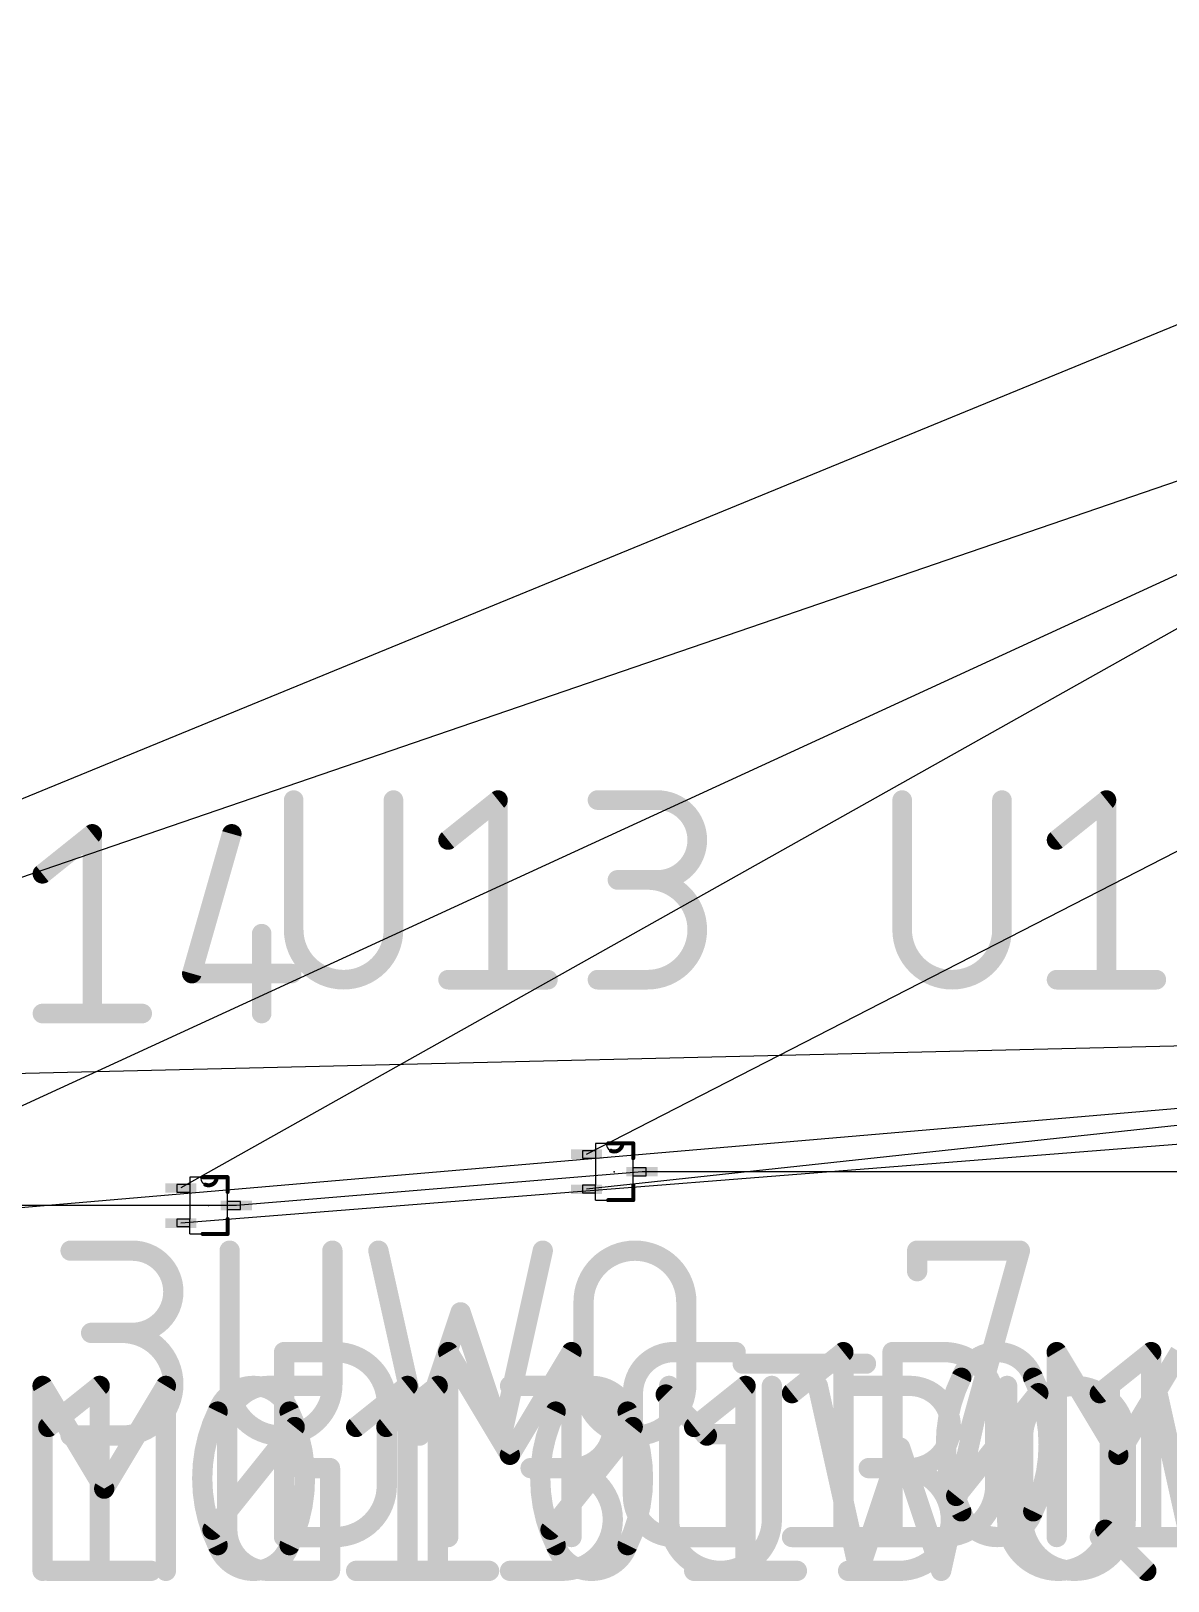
# Model space of a CAD drawing. Extents: x -132 to 159, y -19 to 91.
# Drawn here: x -96.8 to -54.1, y -17.9 to 40.3 of the extents above; entities that cross this region are included whole.
import ezdxf

# ---------------------------------------------------------------- set-up
doc = ezdxf.new("R2010")
doc.units = 0
for name, color, linetype in [('1', 22, 'CONTINUOUS'), ('19', 53, 'CONTINUOUS'), ('21', 253, 'CONTINUOUS'), ('23', 7, 'CONTINUOUS'), ('25', 253, 'CONTINUOUS'), ('27', 253, 'CONTINUOUS'), ('51', 253, 'CONTINUOUS')]:
    doc.layers.add(name, color=color, linetype=linetype)

# ---------------------------------------------------------------- blocks, each defined once
blk = doc.blocks.new('RECT')
blk.add_solid([(-0.5, -0.5), (0.5, -0.5), (-0.5, 0.5), (0.5, 0.5)])

msp = doc.modelspace()

# ---------------------------------------------------------------- linework, layer by layer
at = {"layer": '19'}
for p, q in [((-118.3386, 1.27), (100.1014, 76.2)), ((-120.4214, 1.9304), (-29.21, 39.37)), ((-103.9114, -3.1496), (-11.43, 39.37)), ((-38.1, 26.67), (-91.2114, -3.1496)), ((-75.9714, -1.8796), (-20.32, 26.67)), ((26.34, 6.705), (-103.9114, -4.4704)), ((3.48, 5.405), (-75.9714, -3.2004)), ((-120.4214, 0.6096), (26.34, 4.105)), ((9.22, 3.455), (-91.2114, -4.4704)), ((-73.8886, -2.54), (-89.1286, -3.81)), ((-51.0286, -2.54), (-73.8886, -2.54)), ((-89.1286, -3.81), (-101.8286, -3.81))]:
    msp.add_line(p, q, dxfattribs=at)
at = {"layer": '21', "const_width": 0.1524}
for points in [[(-74.6252, -1.4732), (-75.1586, -1.4732)], [(-74.2188, -1.4732), (-74.6252, -1.4732)], [(-74.2188, -2.032), (-74.2188, -1.4732)], [(-89.8652, -2.7432), (-90.3986, -2.7432)], [(-89.4588, -2.7432), (-89.8652, -2.7432)], [(-89.4588, -3.302), (-89.4588, -2.7432)], [(-74.2188, -3.6068), (-74.2188, -3.048)], [(-75.1586, -3.6068), (-74.2188, -3.6068)], [(-89.4588, -4.8768), (-89.4588, -4.318)], [(-90.3986, -4.8768), (-89.4588, -4.8768)]]:
    msp.add_lwpolyline(points, dxfattribs=at)
at = {"layer": '21'}
for points, const_width in [([(-75.1586, -1.4351, 1), (-75.1586, -1.5113)], 0.0762), ([(-75.057, -1.7526, 0.543), (-74.6252, -1.4732)], 0.1524), ([(-75.0414, -1.7178, 1), (-75.0726, -1.7874)], 0.0762), ([(-74.6252, -1.4351, 1), (-74.6252, -1.5113)], 0.0762), ([(-74.5871, -1.4733, 1), (-74.6633, -1.4731)], 0.0762), ([(-74.6252, -1.5113, 1), (-74.6252, -1.4351)], 0.0762), ([(-74.1807, -1.4732, 1), (-74.2569, -1.4732)], 0.0762), ([(-74.2188, -1.5113, 1), (-74.2188, -1.4351)], 0.0762), ([(-74.2569, -2.032, 1), (-74.1807, -2.032)], 0.0762), ([(-90.3986, -2.7051, 1), (-90.3986, -2.7813)], 0.0762), ([(-90.297, -3.0226, 0.543), (-89.8652, -2.7432)], 0.1524), ([(-89.8652, -2.7051, 1), (-89.8652, -2.7813)], 0.0762), ([(-89.8271, -2.7433, 1), (-89.9033, -2.7431)], 0.0762), ([(-89.8652, -2.7813, 1), (-89.8652, -2.7051)], 0.0762), ([(-89.4207, -2.7432, 1), (-89.4969, -2.7432)], 0.0762), ([(-89.4588, -2.7813, 1), (-89.4588, -2.7051)], 0.0762), ([(-90.2814, -2.9878, 1), (-90.3126, -3.0574)], 0.0762), ([(-89.4969, -3.302, 1), (-89.4207, -3.302)], 0.0762), ([(-74.1807, -3.048, 1), (-74.2569, -3.048)], 0.0762), ([(-75.1586, -3.5687, 1), (-75.1586, -3.6449)], 0.0762), ([(-74.2569, -3.6068, 1), (-74.1807, -3.6068)], 0.0762), ([(-74.2188, -3.6449, 1), (-74.2188, -3.5687)], 0.0762), ([(-89.4207, -4.318, 1), (-89.4969, -4.318)], 0.0762), ([(-90.3986, -4.8387, 1), (-90.3986, -4.9149)], 0.0762), ([(-89.4969, -4.8768, 1), (-89.4207, -4.8768)], 0.0762), ([(-89.4588, -4.9149, 1), (-89.4588, -4.8387)], 0.0762)]:
    msp.add_lwpolyline(points, format="xyb", dxfattribs=dict(at, const_width=const_width))
at = {"layer": '23'}
for p in [(-74.93, -2.54), (-90.17, -3.81)]:
    msp.add_point(p, dxfattribs=at)
at = {"layer": '25'}
for points, const_width in [([(-86.7906, 11.4212, 1), (-87.159, 11.4212)], 0.3683), ([(-83.0419, 11.4212, 1), (-83.4102, 11.4212)], 0.3683), ([(-79.1158, 11.4212, 1), (-79.4841, 11.4212)], 0.3683), ([(-79.185, 11.2774, 1), (-79.415, 11.565)], 0.3683), ([(-75.5611, 11.6054, 1), (-75.5611, 11.2371)], 0.3683), ([(-73.3118, 11.6054, 1), (-73.3118, 11.2371)], 0.3683), ([(-73.3118, 8.4222, 1), (-73.3118, 11.4212)], 0.7366), ([(-73.3118, 11.2371, 1), (-73.3118, 11.6054)], 0.3683), ([(-63.9306, 11.4212, 1), (-64.299, 11.4212)], 0.3683), ([(-60.1819, 11.4212, 1), (-60.5502, 11.4212)], 0.3683), ([(-56.2558, 11.4212, 1), (-56.6241, 11.4212)], 0.3683), ([(-56.325, 11.2774, 1), (-56.555, 11.565)], 0.3683), ([(-94.3558, 10.1512, 1), (-94.7241, 10.1512)], 0.3683), ([(-94.425, 10.0074, 1), (-94.655, 10.295)], 0.3683), ([(-89.1245, 10.1006, 1), (-89.4786, 10.2018)], 0.3683), ([(-81.2894, 10.0655, 1), (-81.0593, 9.7779)], 0.3683), ([(-58.4294, 10.0655, 1), (-58.1993, 9.7779)], 0.3683), ([(-96.5294, 8.7955, 1), (-96.2993, 8.5079)], 0.3683), ([(-74.8113, 8.6063, 1), (-74.8113, 8.238)], 0.3683), ([(-73.6867, 4.6734, 1), (-73.6867, 8.4222)], 0.7366), ([(-73.6867, 8.6063, 1), (-73.6867, 8.238)], 0.3683), ([(-73.3118, 8.6063, 1), (-73.3118, 8.238)], 0.3683), ([(-73.3118, 8.238, 1), (-73.3118, 8.6063)], 0.3683), ([(-87.9928, 6.4024, 1), (-88.3611, 6.4024)], 0.3683), ([(-86.7906, 6.5478, 1), (-87.159, 6.5478)], 0.3683), ([(-87.159, 6.5478, 1), (-86.7906, 6.5478)], 0.3683), ([(-86.9748, 6.5478, 1), (-83.226, 6.5478)], 0.7366), ([(-83.0419, 6.5478, 1), (-83.4102, 6.5478)], 0.3683), ([(-83.4102, 6.5478, 1), (-83.0419, 6.5478)], 0.3683), ([(-63.9306, 6.5478, 1), (-64.299, 6.5478)], 0.3683), ([(-64.299, 6.5478, 1), (-63.9306, 6.5478)], 0.3683), ([(-64.1148, 6.5478, 1), (-60.366, 6.5478)], 0.7366), ([(-60.1819, 6.5478, 1), (-60.5502, 6.5478)], 0.3683), ([(-60.5502, 6.5478, 1), (-60.1819, 6.5478)], 0.3683), ([(-90.8011, 5.0871, 1), (-90.8011, 4.7188)], 0.3683), ([(-87.0523, 4.7188, 1), (-87.0523, 5.0871)], 0.3683), ([(-90.9781, 4.9535, 1), (-90.624, 4.8523)], 0.3683), ([(-81.1744, 4.8576, 1), (-81.1744, 4.4893)], 0.3683), ([(-79.4841, 4.6734, 1), (-79.1158, 4.6734)], 0.3683), ([(-77.4256, 4.4893, 1), (-77.4256, 4.8576)], 0.3683), ([(-75.5611, 4.8576, 1), (-75.5611, 4.4893)], 0.3683), ([(-73.6867, 4.8576, 1), (-73.6867, 4.4893)], 0.3683), ([(-73.6867, 4.4893, 1), (-73.6867, 4.8576)], 0.3683), ([(-58.3144, 4.8576, 1), (-58.3144, 4.4893)], 0.3683), ([(-56.6241, 4.6734, 1), (-56.2558, 4.6734)], 0.3683), ([(-54.5656, 4.4893, 1), (-54.5656, 4.8576)], 0.3683), ([(-96.4144, 3.5876, 1), (-96.4144, 3.2193)], 0.3683), ([(-94.7241, 3.4034, 1), (-94.3558, 3.4034)], 0.3683), ([(-92.6656, 3.2193, 1), (-92.6656, 3.5876)], 0.3683), ([(-88.3611, 3.4034, 1), (-87.9928, 3.4034)], 0.3683)]:
    msp.add_lwpolyline(points, format="xyb", dxfattribs=dict(at, const_width=const_width))
at = {"layer": '25', "const_width": 0.7366}
for points in [[(-86.9748, 11.4212), (-86.9748, 6.5478)], [(-83.226, 6.5478), (-83.226, 11.4212)], [(-81.1744, 9.9217), (-79.3, 11.4212)], [(-79.3, 11.4212), (-79.3, 4.6734)], [(-75.5611, 11.4212), (-73.3118, 11.4212)], [(-64.1148, 11.4212), (-64.1148, 6.5478)], [(-60.366, 6.5478), (-60.366, 11.4212)], [(-58.3144, 9.9217), (-56.44, 11.4212)], [(-56.44, 11.4212), (-56.44, 4.6734)], [(-96.4144, 8.6517), (-94.54, 10.1512)], [(-94.54, 10.1512), (-94.54, 3.4034)], [(-89.3016, 10.1512), (-90.8011, 4.9029)], [(-73.3118, 8.4222), (-74.8113, 8.4222)], [(-88.1769, 6.4024), (-88.1769, 3.4034)], [(-90.8011, 4.9029), (-87.0523, 4.9029)], [(-81.1744, 4.6734), (-77.4256, 4.6734)], [(-75.5611, 4.6734), (-73.6867, 4.6734)], [(-58.3144, 4.6734), (-54.5656, 4.6734)], [(-96.4144, 3.4034), (-92.6656, 3.4034)]]:
    msp.add_lwpolyline(points, dxfattribs=at)
at = {"layer": '27', "const_width": 0.762}
for points in [[(-95.3563, -5.5047), (-93.0403, -5.5047)], [(-89.3809, -5.5047), (-89.3809, -10.5229)], [(-85.5208, -10.5229), (-85.5208, -5.5047)], [(-83.7926, -5.5047), (-82.2485, -12.4529)], [(-79.1605, -12.4529), (-77.6164, -5.5047)], [(-63.5519, -6.2768), (-63.5519, -5.5047)], [(-63.5519, -5.5047), (-59.6918, -5.5047)], [(-59.6918, -5.5047), (-61.6219, -12.4529)], [(-82.2485, -12.4529), (-80.7045, -7.8208)], [(-80.7045, -7.8208), (-79.1605, -12.4529)], [(-76.0844, -10.5229), (-76.0844, -7.4348)], [(-72.2243, -7.4348), (-72.2243, -10.5229)], [(-93.0403, -8.5928), (-94.5843, -8.5928)], [(-87.3368, -16.2629), (-87.3368, -9.3147)], [(-87.3368, -9.3147), (-85.4068, -9.3147)], [(-81.1692, -16.2629), (-81.1692, -9.3147)], [(-81.1692, -9.3147), (-78.8531, -13.1748)], [(-78.8531, -13.1748), (-76.5371, -9.3147)], [(-76.5371, -9.3147), (-76.5371, -16.2629)], [(-72.6855, -9.3147), (-70.3694, -9.3147)], [(-68.2542, -10.8588), (-66.3241, -9.3147)], [(-66.3241, -9.3147), (-66.3241, -16.2629)], [(-64.4768, -16.2629), (-64.4768, -9.3147)], [(-64.4768, -9.3147), (-62.5468, -9.3147)], [(-58.3092, -16.2629), (-58.3092, -9.3147)], [(-58.3092, -9.3147), (-55.9931, -13.1748)], [(-56.6889, -10.8588), (-54.7589, -9.3147)], [(-55.9931, -13.1748), (-53.6771, -9.3147)], [(-54.7589, -9.3147), (-54.7589, -16.2629)], [(-70.106, -9.7508), (-65.4739, -9.7508)], [(-96.4092, -17.5329), (-96.4092, -10.5847)], [(-96.4092, -10.5847), (-94.0931, -14.4448)], [(-96.1942, -12.1288), (-94.2641, -10.5847)], [(-94.2641, -10.5847), (-94.2641, -17.5329)], [(-94.0931, -14.4448), (-91.7771, -10.5847)], [(-91.7771, -10.5847), (-91.7771, -17.5329)], [(-87.9255, -10.5847), (-85.6094, -10.5847)], [(-84.6289, -12.1288), (-82.6989, -10.5847)], [(-83.4942, -12.1288), (-81.5641, -10.5847)], [(-82.6989, -10.5847), (-82.6989, -17.5329)], [(-81.5641, -10.5847), (-81.5641, -17.5329)], [(-78.8463, -10.5847), (-76.5303, -10.5847)], [(-74.2295, -14.7189), (-74.2295, -10.8588)], [(-72.8709, -10.5847), (-72.8709, -15.6029)], [(-71.9289, -12.1288), (-69.9989, -10.5847)], [(-69.9989, -10.5847), (-69.9989, -17.5329)], [(-69.0108, -15.6029), (-69.0108, -10.5847)], [(-67.2826, -10.5847), (-65.7385, -17.5329)], [(-66.1463, -10.5847), (-63.8303, -10.5847)], [(-62.6505, -17.5329), (-61.1064, -10.5847)], [(-62.0855, -14.7189), (-58.9975, -10.8588)], [(-60.1709, -10.5847), (-60.1709, -15.6029)], [(-56.3108, -15.6029), (-56.3108, -10.5847)], [(-54.5826, -10.5847), (-53.0385, -17.5329)], [(-83.4767, -11.2448), (-83.4767, -14.3329)], [(-72.9964, -10.9089), (-71.4523, -12.4529)], [(-60.6167, -11.2448), (-60.6167, -14.3329)], [(-95.3563, -12.4529), (-93.4263, -12.4529)], [(-90.0255, -15.9889), (-86.9375, -12.1288)], [(-89.4695, -15.9889), (-89.4695, -12.1288)], [(-77.3255, -15.9889), (-74.2375, -12.1288)], [(-71.5275, -12.4028), (-70.3694, -12.4028)], [(-70.3694, -12.4028), (-70.3694, -16.2629)], [(-59.5744, -15.6029), (-59.5744, -12.5148)], [(-55.7143, -12.5148), (-55.7143, -15.6029)], [(-65.7385, -17.5329), (-64.1945, -12.9008)], [(-64.1945, -12.9008), (-62.6505, -17.5329)], [(-86.7675, -13.6728), (-85.6094, -13.6728)], [(-85.6094, -13.6728), (-85.6094, -17.5329)], [(-76.5303, -13.6728), (-78.0743, -13.6728)], [(-63.8303, -13.6728), (-65.3743, -13.6728)], [(-56.4864, -15.9889), (-54.9423, -17.5329)], [(-85.4068, -16.2629), (-87.3368, -16.2629)], [(-70.3694, -16.2629), (-72.6855, -16.2629)], [(-68.2542, -16.2629), (-64.3941, -16.2629)], [(-62.5468, -16.2629), (-64.4768, -16.2629)], [(-56.6889, -16.2629), (-52.8288, -16.2629)], [(-96.1942, -17.5329), (-92.3341, -17.5329)], [(-85.6094, -17.5329), (-87.9255, -17.5329)], [(-84.6289, -17.5329), (-80.7688, -17.5329)], [(-83.4942, -17.5329), (-79.6341, -17.5329)], [(-78.8463, -17.5329), (-76.9163, -17.5329)], [(-71.9289, -17.5329), (-68.0688, -17.5329)], [(-66.1463, -17.5329), (-64.2163, -17.5329)]]:
    msp.add_lwpolyline(points, dxfattribs=at)
at = {"layer": '27'}
for points, const_width in [([(-95.3563, -5.3142, 1), (-95.3563, -5.6952)], 0.381), ([(-93.0403, -8.5928, 1), (-93.0403, -5.5047)], 0.762), ([(-93.0403, -5.3142, 1), (-93.0403, -5.6952)], 0.381), ([(-93.0403, -5.6952, 1), (-93.0403, -5.3142)], 0.381), ([(-89.1904, -5.5047, 1), (-89.5714, -5.5047)], 0.381), ([(-85.3303, -5.5047, 1), (-85.7113, -5.5047)], 0.381), ([(-83.6066, -5.4634, 1), (-83.9785, -5.5461)], 0.381), ([(-77.4305, -5.5461, 1), (-77.8024, -5.4634)], 0.381), ([(-72.2243, -7.4348, 1), (-76.0844, -7.4348)], 0.762), ([(-63.3614, -5.5047, 1), (-63.7424, -5.5047)], 0.381), ([(-63.5519, -5.3142, 1), (-63.5519, -5.6952)], 0.381), ([(-59.5083, -5.5557, 1), (-59.8754, -5.4538)], 0.381), ([(-59.6918, -5.6952, 1), (-59.6918, -5.3142)], 0.381), ([(-63.7424, -6.2768, 1), (-63.3614, -6.2768)], 0.381), ([(-80.5238, -7.7606, 1), (-80.8852, -7.881)], 0.381), ([(-80.5238, -7.881, 1), (-80.8852, -7.7606)], 0.381), ([(-75.8939, -7.4348, 1), (-76.2749, -7.4348)], 0.381), ([(-76.2749, -7.4348, 1), (-75.8939, -7.4348)], 0.381), ([(-72.0338, -7.4348, 1), (-72.4148, -7.4348)], 0.381), ([(-72.4148, -7.4348, 1), (-72.0338, -7.4348)], 0.381), ([(-94.5843, -8.4023, 1), (-94.5843, -8.7833)], 0.381), ([(-93.4263, -12.4529, 1), (-93.4263, -8.5928)], 0.762), ([(-93.4263, -8.4023, 1), (-93.4263, -8.7833)], 0.381), ([(-93.0403, -8.4023, 1), (-93.0403, -8.7833)], 0.381), ([(-93.0403, -8.7833, 1), (-93.0403, -8.4023)], 0.381), ([(-87.1463, -9.3147, 1), (-87.5273, -9.3147)], 0.381), ([(-87.3368, -9.1242, 1), (-87.3368, -9.5052)], 0.381), ([(-83.4767, -11.2448, 0.4142), (-85.4068, -9.3147)], 0.762), ([(-85.4068, -9.1242, 1), (-85.4068, -9.5052)], 0.381), ([(-85.4068, -9.5052, 1), (-85.4068, -9.1242)], 0.381), ([(-80.9787, -9.3147, 1), (-81.3597, -9.3147)], 0.381), ([(-81.0058, -9.2167, 1), (-81.3325, -9.4128)], 0.381), ([(-76.3466, -9.3147, 1), (-76.7276, -9.3147)], 0.381), ([(-76.3737, -9.4128, 1), (-76.7004, -9.2167)], 0.381), ([(-72.6855, -9.3147, 0.4142), (-74.2295, -10.8588)], 0.762), ([(-72.6855, -9.1242, 1), (-72.6855, -9.5052)], 0.381), ([(-72.6855, -9.5052, 1), (-72.6855, -9.1242)], 0.381), ([(-70.3694, -9.5052, 1), (-70.3694, -9.1242)], 0.381), ([(-66.1336, -9.3147, 1), (-66.5146, -9.3147)], 0.381), ([(-66.2051, -9.4635, 1), (-66.4431, -9.166)], 0.381), ([(-64.2863, -9.3147, 1), (-64.6673, -9.3147)], 0.381), ([(-64.4768, -9.1242, 1), (-64.4768, -9.5052)], 0.381), ([(-60.6167, -11.2448, 0.4142), (-62.5468, -9.3147)], 0.762), ([(-62.5468, -9.1242, 1), (-62.5468, -9.5052)], 0.381), ([(-62.5468, -9.5052, 1), (-62.5468, -9.1242)], 0.381), ([(-60.5415, -9.3147, 0.3205), (-61.8925, -10.2798)], 0.762), ([(-59.1905, -10.2798, 0.3205), (-60.5415, -9.3147)], 0.762), ([(-60.5415, -9.1242, 1), (-60.5415, -9.5052)], 0.381), ([(-60.5415, -9.5052, 1), (-60.5415, -9.1242)], 0.381), ([(-58.1187, -9.3147, 1), (-58.4997, -9.3147)], 0.381), ([(-58.1458, -9.2167, 1), (-58.4725, -9.4128)], 0.381), ([(-54.5684, -9.3147, 1), (-54.9494, -9.3147)], 0.381), ([(-54.6399, -9.4635, 1), (-54.8779, -9.166)], 0.381), ([(-70.106, -9.5603, 1), (-70.106, -9.9413)], 0.381), ([(-65.4739, -9.9413, 1), (-65.4739, -9.5603)], 0.381), ([(-96.2187, -10.5847, 1), (-96.5997, -10.5847)], 0.381), ([(-96.2458, -10.4867, 1), (-96.5725, -10.6828)], 0.381), ([(-94.0736, -10.5847, 1), (-94.4546, -10.5847)], 0.381), ([(-94.1451, -10.7335, 1), (-94.3831, -10.436)], 0.381), ([(-91.5866, -10.5847, 1), (-91.9676, -10.5847)], 0.381), ([(-91.6137, -10.6828, 1), (-91.9404, -10.4867)], 0.381), ([(-88.4815, -10.5847, 0.3205), (-89.8325, -11.5498)], 0.762), ([(-87.9255, -10.5847, 0.4142), (-89.4695, -12.1288)], 0.762), ([(-89.3809, -10.5229, 1), (-85.5208, -10.5229)], 0.762), ([(-89.1904, -10.5229, 1), (-89.5714, -10.5229)], 0.381), ([(-89.5714, -10.5229, 1), (-89.1904, -10.5229)], 0.381), ([(-87.1305, -11.5498, 0.3205), (-88.4815, -10.5847)], 0.762), ([(-88.4815, -10.3942, 1), (-88.4815, -10.7752)], 0.381), ([(-88.4815, -10.7752, 1), (-88.4815, -10.3942)], 0.381), ([(-87.9255, -10.3942, 1), (-87.9255, -10.7752)], 0.381), ([(-87.9255, -10.7752, 1), (-87.9255, -10.3942)], 0.381), ([(-85.3303, -10.5229, 1), (-85.7113, -10.5229)], 0.381), ([(-85.7113, -10.5229, 1), (-85.3303, -10.5229)], 0.381), ([(-85.6094, -10.7752, 1), (-85.6094, -10.3942)], 0.381), ([(-82.5084, -10.5847, 1), (-82.8894, -10.5847)], 0.381), ([(-82.5799, -10.7335, 1), (-82.8179, -10.436)], 0.381), ([(-81.3736, -10.5847, 1), (-81.7546, -10.5847)], 0.381), ([(-81.4451, -10.7335, 1), (-81.6831, -10.436)], 0.381), ([(-78.8463, -10.3942, 1), (-78.8463, -10.7752)], 0.381), ([(-75.7815, -10.5847, 0.3205), (-77.1325, -11.5498)], 0.762), ([(-76.5303, -13.6728, 1), (-76.5303, -10.5847)], 0.762), ([(-76.5303, -10.3942, 1), (-76.5303, -10.7752)], 0.381), ([(-76.5303, -10.7752, 1), (-76.5303, -10.3942)], 0.381), ([(-76.0844, -10.5229, 1), (-72.2243, -10.5229)], 0.762), ([(-75.8939, -10.5229, 1), (-76.2749, -10.5229)], 0.381), ([(-76.2749, -10.5229, 1), (-75.8939, -10.5229)], 0.381), ([(-74.4305, -11.5498, 0.3205), (-75.7815, -10.5847)], 0.762), ([(-75.7815, -10.3942, 1), (-75.7815, -10.7752)], 0.381), ([(-75.7815, -10.7752, 1), (-75.7815, -10.3942)], 0.381), ([(-74.039, -10.8588, 1), (-74.42, -10.8588)], 0.381), ([(-72.6804, -10.5847, 1), (-73.0614, -10.5847)], 0.381), ([(-72.0338, -10.5229, 1), (-72.4148, -10.5229)], 0.381), ([(-72.4148, -10.5229, 1), (-72.0338, -10.5229)], 0.381), ([(-69.8084, -10.5847, 1), (-70.1894, -10.5847)], 0.381), ([(-69.8799, -10.7335, 1), (-70.1179, -10.436)], 0.381), ([(-68.8203, -10.5847, 1), (-69.2013, -10.5847)], 0.381), ([(-67.0966, -10.5434, 1), (-67.4685, -10.6261)], 0.381), ([(-66.1463, -10.3942, 1), (-66.1463, -10.7752)], 0.381), ([(-63.8303, -13.6728, 1), (-63.8303, -10.5847)], 0.762), ([(-63.8303, -10.3942, 1), (-63.8303, -10.7752)], 0.381), ([(-63.8303, -10.7752, 1), (-63.8303, -10.3942)], 0.381), ([(-61.8925, -10.2798, 0.1139), (-62.4715, -12.7888)], 0.762), ([(-62.0727, -10.218, 1), (-61.7123, -10.3415)], 0.381), ([(-61.7213, -10.3632, 1), (-62.0638, -10.1963)], 0.381), ([(-60.9205, -10.6261, 1), (-61.2924, -10.5434)], 0.381), ([(-59.9804, -10.5847, 1), (-60.3614, -10.5847)], 0.381), ([(-55.7143, -12.5148, 1), (-59.5744, -12.5148)], 0.762), ([(-59.0192, -10.1963, 1), (-59.3617, -10.3632)], 0.381), ([(-58.6115, -12.7888, 0.1139), (-59.1905, -10.2798)], 0.762), ([(-59.3707, -10.3415, 1), (-59.0103, -10.218)], 0.381), ([(-58.8487, -10.9778, 1), (-59.1462, -10.7398)], 0.381), ([(-56.1203, -10.5847, 1), (-56.5013, -10.5847)], 0.381), ([(-54.3966, -10.5434, 1), (-54.7685, -10.6261)], 0.381), ([(-83.2862, -11.2448, 1), (-83.6672, -11.2448)], 0.381), ([(-83.6672, -11.2448, 1), (-83.2862, -11.2448)], 0.381), ([(-74.42, -10.8588, 1), (-74.039, -10.8588)], 0.381), ([(-72.8616, -10.7742, 1), (-73.1311, -11.0436)], 0.381), ([(-68.3732, -10.71, 1), (-68.1352, -11.0075)], 0.381), ([(-60.4262, -11.2448, 1), (-60.8072, -11.2448)], 0.381), ([(-60.8072, -11.2448, 1), (-60.4262, -11.2448)], 0.381), ([(-56.8079, -10.71, 1), (-56.5699, -11.0075)], 0.381), ([(-89.8325, -11.5498, 0.1139), (-90.4115, -14.0588)], 0.762), ([(-90.0127, -11.488, 1), (-89.6523, -11.6115)], 0.381), ([(-89.6613, -11.6332, 1), (-90.0038, -11.4663)], 0.381), ([(-86.9592, -11.4663, 1), (-87.3017, -11.6332)], 0.381), ([(-86.5515, -14.0588, 0.1139), (-87.1305, -11.5498)], 0.762), ([(-87.3107, -11.6115, 1), (-86.9503, -11.488)], 0.381), ([(-77.1325, -11.5498, 0.1139), (-77.7115, -14.0588)], 0.762), ([(-77.3127, -11.488, 1), (-76.9523, -11.6115)], 0.381), ([(-76.9613, -11.6332, 1), (-77.3038, -11.4663)], 0.381), ([(-74.2592, -11.4663, 1), (-74.6017, -11.6332)], 0.381), ([(-73.8515, -14.0588, 0.1139), (-74.4305, -11.5498)], 0.762), ([(-74.6107, -11.6115, 1), (-74.2503, -11.488)], 0.381), ([(-96.3132, -11.98, 1), (-96.0752, -12.2775)], 0.381), ([(-95.3563, -12.2624, 1), (-95.3563, -12.6434)], 0.381), ([(-93.4263, -12.2624, 1), (-93.4263, -12.6434)], 0.381), ([(-93.4263, -12.6434, 1), (-93.4263, -12.2624)], 0.381), ([(-89.279, -12.1288, 1), (-89.66, -12.1288)], 0.381), ([(-89.66, -12.1288, 1), (-89.279, -12.1288)], 0.381), ([(-86.7887, -12.2478, 1), (-87.0862, -12.0098)], 0.381), ([(-84.7479, -11.98, 1), (-84.5099, -12.2775)], 0.381), ([(-83.6132, -11.98, 1), (-83.3752, -12.2775)], 0.381), ([(-82.4293, -12.3927, 1), (-82.0678, -12.5131)], 0.381), ([(-82.4345, -12.4942, 1), (-82.0626, -12.4116)], 0.381), ([(-79.3464, -12.4116, 1), (-78.9745, -12.4942)], 0.381), ([(-79.3412, -12.5131, 1), (-78.9797, -12.3927)], 0.381), ([(-74.0887, -12.2478, 1), (-74.3862, -12.0098)], 0.381), ([(-72.0479, -11.98, 1), (-71.8099, -12.2775)], 0.381), ([(-71.5275, -12.2123, 1), (-71.5275, -12.5933)], 0.381), ([(-71.587, -12.5876, 1), (-71.3176, -12.3182)], 0.381), ([(-70.1789, -12.4028, 1), (-70.5599, -12.4028)], 0.381), ([(-70.3694, -12.5933, 1), (-70.3694, -12.2123)], 0.381), ([(-61.8054, -12.4019, 1), (-61.4383, -12.5039)], 0.381), ([(-59.3839, -12.5148, 1), (-59.7649, -12.5148)], 0.381), ([(-55.5238, -12.5148, 1), (-55.9048, -12.5148)], 0.381), ([(-64.0138, -12.8406, 1), (-64.3752, -12.961)], 0.381), ([(-64.0138, -12.961, 1), (-64.3752, -12.8406)], 0.381), ([(-62.4715, -12.7888, 0.1139), (-61.8925, -15.2979)], 0.762), ([(-62.281, -12.7888, 1), (-62.662, -12.7888)], 0.381), ([(-62.662, -12.7888, 1), (-62.281, -12.7888)], 0.381), ([(-59.7649, -12.5148, 1), (-59.3839, -12.5148)], 0.381), ([(-59.1905, -15.2979, 0.1139), (-58.6115, -12.7888)], 0.762), ([(-58.421, -12.7888, 1), (-58.802, -12.7888)], 0.381), ([(-58.802, -12.7888, 1), (-58.421, -12.7888)], 0.381), ([(-55.9048, -12.5148, 1), (-55.5238, -12.5148)], 0.381), ([(-86.7675, -13.4823, 1), (-86.7675, -13.8633)], 0.381), ([(-85.4189, -13.6728, 1), (-85.7999, -13.6728)], 0.381), ([(-85.6094, -13.8633, 1), (-85.6094, -13.4823)], 0.381), ([(-79.0165, -13.0768, 1), (-78.6898, -13.2728)], 0.381), ([(-79.0165, -13.2728, 1), (-78.6898, -13.0768)], 0.381), ([(-78.0743, -13.4823, 1), (-78.0743, -13.8633)], 0.381), ([(-76.9163, -17.5329, 1), (-76.9163, -13.6728)], 0.762), ([(-76.9163, -13.4823, 1), (-76.9163, -13.8633)], 0.381), ([(-76.5303, -13.4823, 1), (-76.5303, -13.8633)], 0.381), ([(-76.5303, -13.8633, 1), (-76.5303, -13.4823)], 0.381), ([(-65.3743, -13.4823, 1), (-65.3743, -13.8633)], 0.381), ([(-64.2163, -17.5329, 1), (-64.2163, -13.6728)], 0.762), ([(-64.2163, -13.4823, 1), (-64.2163, -13.8633)], 0.381), ([(-63.8303, -13.4823, 1), (-63.8303, -13.8633)], 0.381), ([(-63.8303, -13.8633, 1), (-63.8303, -13.4823)], 0.381), ([(-56.1565, -13.0768, 1), (-55.8298, -13.2728)], 0.381), ([(-56.1565, -13.2728, 1), (-55.8298, -13.0768)], 0.381), ([(-90.4115, -14.0588, 0.1139), (-89.8325, -16.5679)], 0.762), ([(-90.221, -14.0588, 1), (-90.602, -14.0588)], 0.381), ([(-90.602, -14.0588, 1), (-90.221, -14.0588)], 0.381), ([(-87.1305, -16.5679, 0.1139), (-86.5515, -14.0588)], 0.762), ([(-86.361, -14.0588, 1), (-86.742, -14.0588)], 0.381), ([(-86.742, -14.0588, 1), (-86.361, -14.0588)], 0.381), ([(-85.4068, -16.2629, 0.4142), (-83.4767, -14.3329)], 0.762), ([(-83.2862, -14.3329, 1), (-83.6672, -14.3329)], 0.381), ([(-77.7115, -14.0588, 0.1139), (-77.1325, -16.5679)], 0.762), ([(-77.521, -14.0588, 1), (-77.902, -14.0588)], 0.381), ([(-77.902, -14.0588, 1), (-77.521, -14.0588)], 0.381), ([(-74.4305, -16.5679, 0.1139), (-73.8515, -14.0588)], 0.762), ([(-73.661, -14.0588, 1), (-74.042, -14.0588)], 0.381), ([(-74.042, -14.0588, 1), (-73.661, -14.0588)], 0.381), ([(-62.5468, -16.2629, 0.4142), (-60.6167, -14.3329)], 0.762), ([(-60.4262, -14.3329, 1), (-60.8072, -14.3329)], 0.381), ([(-94.2565, -14.3468, 1), (-93.9298, -14.5428)], 0.381), ([(-94.2565, -14.5428, 1), (-93.9298, -14.3468)], 0.381), ([(-83.6672, -14.3329, 1), (-83.2862, -14.3329)], 0.381), ([(-74.2295, -14.7189, 0.4142), (-72.6855, -16.2629)], 0.762), ([(-74.039, -14.7189, 1), (-74.42, -14.7189)], 0.381), ([(-74.42, -14.7189, 1), (-74.039, -14.7189)], 0.381), ([(-62.2343, -14.5999, 1), (-61.9368, -14.8379)], 0.381), ([(-60.8072, -14.3329, 1), (-60.4262, -14.3329)], 0.381), ([(-61.8925, -15.2979, 0.3205), (-60.5415, -16.2629)], 0.762), ([(-61.7123, -15.2361, 1), (-62.0727, -15.3597)], 0.381), ([(-62.0638, -15.3814, 1), (-61.7213, -15.2144)], 0.381), ([(-60.5415, -16.2629, 0.3205), (-59.1905, -15.2979)], 0.762), ([(-59.3617, -15.2144, 1), (-59.0192, -15.3814)], 0.381), ([(-59.0103, -15.3597, 1), (-59.3707, -15.2361)], 0.381), ([(-90.1743, -15.8699, 1), (-89.8768, -16.1079)], 0.381), ([(-89.4695, -15.9889, 0.4142), (-87.9255, -17.5329)], 0.762), ([(-89.279, -15.9889, 1), (-89.66, -15.9889)], 0.381), ([(-77.4743, -15.8699, 1), (-77.1768, -16.1079)], 0.381), ([(-72.8709, -15.6029, 1), (-69.0108, -15.6029)], 0.762), ([(-72.6804, -15.6029, 1), (-73.0614, -15.6029)], 0.381), ([(-73.0614, -15.6029, 1), (-72.6804, -15.6029)], 0.381), ([(-68.8203, -15.6029, 1), (-69.2013, -15.6029)], 0.381), ([(-69.2013, -15.6029, 1), (-68.8203, -15.6029)], 0.381), ([(-60.1709, -15.6029, 1), (-56.3108, -15.6029)], 0.762), ([(-59.9804, -15.6029, 1), (-60.3614, -15.6029)], 0.381), ([(-60.3614, -15.6029, 1), (-59.9804, -15.6029)], 0.381), ([(-59.5744, -15.6029, 1), (-55.7143, -15.6029)], 0.762), ([(-59.3839, -15.6029, 1), (-59.7649, -15.6029)], 0.381), ([(-59.7649, -15.6029, 1), (-59.3839, -15.6029)], 0.381), ([(-56.3516, -15.8542, 1), (-56.6211, -16.1236)], 0.381), ([(-56.1203, -15.6029, 1), (-56.5013, -15.6029)], 0.381), ([(-56.5013, -15.6029, 1), (-56.1203, -15.6029)], 0.381), ([(-55.5238, -15.6029, 1), (-55.9048, -15.6029)], 0.381), ([(-55.9048, -15.6029, 1), (-55.5238, -15.6029)], 0.381), ([(-89.8325, -16.5679, 0.3205), (-88.4815, -17.5329)], 0.762), ([(-89.6523, -16.5061, 1), (-90.0127, -16.6297)], 0.381), ([(-90.0038, -16.6514, 1), (-89.6613, -16.4844)], 0.381), ([(-89.66, -15.9889, 1), (-89.279, -15.9889)], 0.381), ([(-88.4815, -17.5329, 0.3205), (-87.1305, -16.5679)], 0.762), ([(-87.3368, -16.0724, 1), (-87.3368, -16.4534)], 0.381), ([(-87.5273, -16.2629, 1), (-87.1463, -16.2629)], 0.381), ([(-87.3017, -16.4844, 1), (-86.9592, -16.6514)], 0.381), ([(-86.9503, -16.6297, 1), (-87.3107, -16.5061)], 0.381), ([(-85.4068, -16.0724, 1), (-85.4068, -16.4534)], 0.381), ([(-85.4068, -16.4534, 1), (-85.4068, -16.0724)], 0.381), ([(-81.3597, -16.2629, 1), (-80.9787, -16.2629)], 0.381), ([(-77.1325, -16.5679, 0.3205), (-75.7815, -17.5329)], 0.762), ([(-76.9523, -16.5061, 1), (-77.3127, -16.6297)], 0.381), ([(-77.3038, -16.6514, 1), (-76.9613, -16.4844)], 0.381), ([(-76.7276, -16.2629, 1), (-76.3466, -16.2629)], 0.381), ([(-75.7815, -17.5329, 0.3205), (-74.4305, -16.5679)], 0.762), ([(-74.6017, -16.4844, 1), (-74.2592, -16.6514)], 0.381), ([(-74.2503, -16.6297, 1), (-74.6107, -16.5061)], 0.381), ([(-72.6855, -16.0724, 1), (-72.6855, -16.4534)], 0.381), ([(-72.6855, -16.4534, 1), (-72.6855, -16.0724)], 0.381), ([(-70.5599, -16.2629, 1), (-70.1789, -16.2629)], 0.381), ([(-70.3694, -16.4534, 1), (-70.3694, -16.0724)], 0.381), ([(-68.2542, -16.0724, 1), (-68.2542, -16.4534)], 0.381), ([(-66.5146, -16.2629, 1), (-66.1336, -16.2629)], 0.381), ([(-64.4768, -16.0724, 1), (-64.4768, -16.4534)], 0.381), ([(-64.6673, -16.2629, 1), (-64.2863, -16.2629)], 0.381), ([(-64.3941, -16.4534, 1), (-64.3941, -16.0724)], 0.381), ([(-62.5468, -16.0724, 1), (-62.5468, -16.4534)], 0.381), ([(-62.5468, -16.4534, 1), (-62.5468, -16.0724)], 0.381), ([(-60.5415, -16.0724, 1), (-60.5415, -16.4534)], 0.381), ([(-60.5415, -16.4534, 1), (-60.5415, -16.0724)], 0.381), ([(-58.4997, -16.2629, 1), (-58.1187, -16.2629)], 0.381), ([(-56.6889, -16.0724, 1), (-56.6889, -16.4534)], 0.381), ([(-54.9494, -16.2629, 1), (-54.5684, -16.2629)], 0.381), ([(-96.5997, -17.5329, 1), (-96.2187, -17.5329)], 0.381), ([(-96.1942, -17.3424, 1), (-96.1942, -17.7234)], 0.381), ([(-94.4546, -17.5329, 1), (-94.0736, -17.5329)], 0.381), ([(-92.3341, -17.7234, 1), (-92.3341, -17.3424)], 0.381), ([(-91.9676, -17.5329, 1), (-91.5866, -17.5329)], 0.381), ([(-88.4815, -17.3424, 1), (-88.4815, -17.7234)], 0.381), ([(-88.4815, -17.7234, 1), (-88.4815, -17.3424)], 0.381), ([(-87.9255, -17.3424, 1), (-87.9255, -17.7234)], 0.381), ([(-87.9255, -17.7234, 1), (-87.9255, -17.3424)], 0.381), ([(-85.7999, -17.5329, 1), (-85.4189, -17.5329)], 0.381), ([(-85.6094, -17.7234, 1), (-85.6094, -17.3424)], 0.381), ([(-84.6289, -17.3424, 1), (-84.6289, -17.7234)], 0.381), ([(-83.4942, -17.3424, 1), (-83.4942, -17.7234)], 0.381), ([(-82.8894, -17.5329, 1), (-82.5084, -17.5329)], 0.381), ([(-81.7546, -17.5329, 1), (-81.3736, -17.5329)], 0.381), ([(-80.7688, -17.7234, 1), (-80.7688, -17.3424)], 0.381), ([(-79.6341, -17.7234, 1), (-79.6341, -17.3424)], 0.381), ([(-78.8463, -17.3424, 1), (-78.8463, -17.7234)], 0.381), ([(-76.9163, -17.3424, 1), (-76.9163, -17.7234)], 0.381), ([(-76.9163, -17.7234, 1), (-76.9163, -17.3424)], 0.381), ([(-75.7815, -17.3424, 1), (-75.7815, -17.7234)], 0.381), ([(-75.7815, -17.7234, 1), (-75.7815, -17.3424)], 0.381), ([(-71.9289, -17.3424, 1), (-71.9289, -17.7234)], 0.381), ([(-70.1894, -17.5329, 1), (-69.8084, -17.5329)], 0.381), ([(-68.0688, -17.7234, 1), (-68.0688, -17.3424)], 0.381), ([(-66.1463, -17.3424, 1), (-66.1463, -17.7234)], 0.381), ([(-65.9193, -17.4727, 1), (-65.5578, -17.5931)], 0.381), ([(-65.9245, -17.5742, 1), (-65.5526, -17.4916)], 0.381), ([(-64.2163, -17.3424, 1), (-64.2163, -17.7234)], 0.381), ([(-64.2163, -17.7234, 1), (-64.2163, -17.3424)], 0.381), ([(-62.8364, -17.4916, 1), (-62.4645, -17.5742)], 0.381), ([(-62.8312, -17.5931, 1), (-62.4697, -17.4727)], 0.381), ([(-55.077, -17.6676, 1), (-54.8076, -17.3982)], 0.381)]:
    msp.add_lwpolyline(points, format="xyb", dxfattribs=dict(at, const_width=const_width))
at = {"layer": '51'}
for p, q in [((-75.2348, -1.4732), (-75.6412, -1.4732)), ((-75.6412, -1.4732), (-75.6412, -1.7526)), ((-74.6252, -1.4732), (-75.2348, -1.4732)), ((-74.2188, -1.4732), (-74.6252, -1.4732)), ((-74.2188, -2.3876), (-74.2188, -1.4732)), ((-75.6412, -1.7526), (-76.1238, -1.7526)), ((-76.1238, -1.7526), (-76.1238, -2.032)), ((-76.1238, -2.032), (-75.6412, -2.032)), ((-75.6412, -1.7526), (-75.6412, -2.032)), ((-75.6412, -2.032), (-75.6412, -3.048)), ((-90.4748, -2.7432), (-90.8812, -2.7432)), ((-90.8812, -2.7432), (-90.8812, -3.0226)), ((-89.8652, -2.7432), (-90.4748, -2.7432)), ((-89.4588, -2.7432), (-89.8652, -2.7432)), ((-89.4588, -3.6576), (-89.4588, -2.7432)), ((-74.2188, -2.6924), (-74.2188, -2.3876)), ((-73.7362, -2.3876), (-74.2188, -2.3876)), ((-74.2188, -3.6068), (-74.2188, -2.6924)), ((-74.2188, -2.6924), (-73.7362, -2.6924)), ((-73.7362, -2.6924), (-73.7362, -2.3876)), ((-90.8812, -3.0226), (-91.3638, -3.0226)), ((-91.3638, -3.0226), (-91.3638, -3.302)), ((-91.3638, -3.302), (-90.8812, -3.302)), ((-90.8812, -3.0226), (-90.8812, -3.302)), ((-90.8812, -3.302), (-90.8812, -4.318)), ((-75.6412, -3.048), (-76.1238, -3.048)), ((-76.1238, -3.048), (-76.1238, -3.3274)), ((-76.1238, -3.3274), (-75.6412, -3.3274)), ((-75.6412, -3.3274), (-75.6412, -3.048)), ((-75.6412, -3.6068), (-75.6412, -3.3274)), ((-89.4588, -3.9624), (-89.4588, -3.6576)), ((-88.9762, -3.6576), (-89.4588, -3.6576)), ((-89.4588, -4.8768), (-89.4588, -3.9624)), ((-89.4588, -3.9624), (-88.9762, -3.9624)), ((-88.9762, -3.9624), (-88.9762, -3.6576)), ((-75.6412, -3.6068), (-74.2188, -3.6068)), ((-90.8812, -4.318), (-91.3638, -4.318)), ((-91.3638, -4.318), (-91.3638, -4.5974)), ((-91.3638, -4.5974), (-90.8812, -4.5974)), ((-90.8812, -4.5974), (-90.8812, -4.318)), ((-90.8812, -4.8768), (-90.8812, -4.5974)), ((-90.8812, -4.8768), (-89.4588, -4.8768))]:
    msp.add_line(p, q, dxfattribs=at)
for centre in [(-74.93, -1.4732), (-90.17, -2.7432)]:
    msp.add_arc(centre, 0.3048, 180, 0, dxfattribs=at)

# ---------------------------------------------------------------- block references
at = {"layer": '1', "xscale": 1.1684, "yscale": 0.3556}
for p in [(-75.9714, -1.8796), (-73.8886, -2.54), (-91.2114, -3.1496), (-75.9714, -3.2004), (-89.1286, -3.81), (-91.2114, -4.4704)]:
    msp.add_blockref('RECT', p, dxfattribs=at)

doc.saveas('drawing.dxf')
